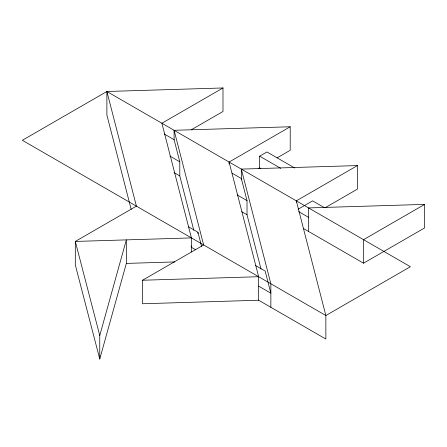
<?xml version="1.0" encoding="UTF-8"?>
<svg xmlns="http://www.w3.org/2000/svg" width="447" height="447" viewBox="0 0 447 447"><rect width="100%" height="100%" fill="white"/><g stroke="black" fill="none" stroke-linecap="round" stroke-linejoin="round"><path stroke-width="0.67" d="M99.754 359.036L99.754 335.518L126.339 239.883L126.339 263.406L99.754 359.036L75.308 264.954L75.308 241.436L136.419 206.151L106.883 91.49L222.992 87.964L222.992 111.482L191.238 129.814M106.883 91.49L22.35 140.297L325.857 315.526L410.391 266.719L106.883 91.49L106.883 115.013L131.206 209.442M222.992 87.964L161.881 123.243L191.417 237.905L191.417 252.019M229.104 164.066L229.104 162.054L290.209 126.769L290.209 150.293L277.09 157.869M260.858 168.625L259.657 167.932L259.657 156.171L266.948 151.963L294.746 168.011M258.455 168.625L259.657 167.932M325.165 207.732L357.432 189.103L357.432 165.58L296.322 200.859L325.857 315.526L325.857 339.044L258.64 300.239L142.532 303.764L142.532 280.241L203.642 244.962L174.101 130.3L290.209 126.769M298.132 209.224L312.615 200.859L324.567 207.76M363.54 263.194L424.65 227.909L424.65 204.391L363.54 239.67L363.54 263.194L303.306 228.417M241.324 179.862L241.324 169.106L357.432 165.58M424.65 204.391L308.542 207.916L308.542 231.44M191.417 237.905L75.308 241.436L99.754 335.518M126.339 263.406L174.805 261.931M142.532 280.241L258.64 276.715L258.64 300.239M259.657 156.171L280.722 168.335M164.211 133.994L174.101 139.71L179.795 161.814L179.795 175.922L193.797 230.278M232.01 173.14L241.324 178.515L247.018 200.619L247.018 214.733L261.02 269.083M298.652 211.615L308.542 217.326M169.905 156.098L179.795 161.814M237.122 194.909L247.018 200.619M173.978 172.564L179.795 175.922M241.777 211.71L247.018 214.733M188.634 226.892L197.948 232.267L201.569 246.331M255.271 265.362L265.166 271.078L270.86 293.182L258.64 286.125M195.49 249.666L191.417 247.314L191.07 245.973M241.324 169.106L270.86 283.772L270.86 307.29M229.104 162.054L258.64 276.715M296.322 200.859L296.322 202.206M197.948 232.267L197.948 233.613M174.101 130.3L174.101 139.71"/></g></svg>
